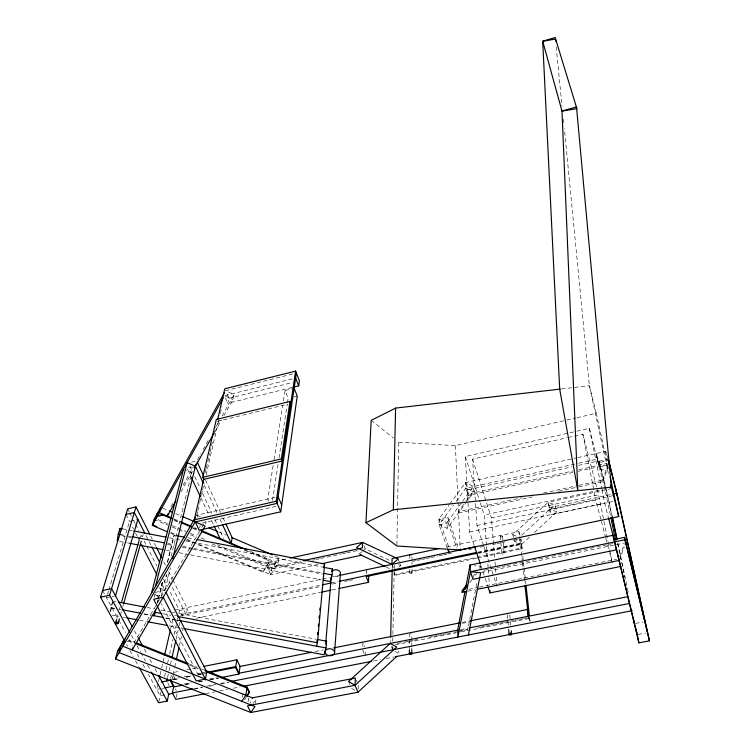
<?xml version="1.0" encoding="UTF-8"?>
<svg xmlns="http://www.w3.org/2000/svg" width="750" height="750" viewBox="0 0 750 750"><rect width="100%" height="100%" fill="white"/><g stroke="black" fill="none" stroke-linecap="round" stroke-linejoin="round"><path stroke-width="0.56" stroke-dasharray="3.75 2.81" d="M411.816 650.138L411.816 647.859M411.825 646.716L411.853 634.172M411.994 572.888L412.003 568.481M412.013 564.084L412.013 561.881M412.022 560.784L412.031 556.388M409.359 650.1L409.425 634.134M409.706 572.85L409.725 569.55M409.772 558.553L409.781 556.359M396.909 544.847L398.747 442.209L396.966 440.803M392.587 649.481L392.653 646.416M392.756 641.325L392.869 635.494M392.897 634.322L394.191 570.188M392.934 650.344L392.991 647.278M476.522 558.291L394.416 575.447L394.481 572.128M394.556 568.678L394.622 565.172M390.525 644.325L390.656 638.503M392.203 568.678L392.278 565.191M365.138 655.781L365.4 650.1M362.812 646.406L362.972 643.013L364.622 646.987M366.309 573.591L366.45 570.637L367.603 573.525M358.116 689.109L358.331 684.956M186.834 539.231L270.666 574.622L278.081 563.166L278.85 557.587L274.556 555.75M110.147 611.653L112.65 601.022M110.691 611.381L112.509 602.025M255.403 703.444L255.984 699.3L253.05 703.547M318.356 564.431L270.666 574.622L271.472 569.025L278.85 557.587M248.119 701.681L248.569 698.578L250.941 703.341M270.666 574.622L267.806 568.275L268.631 562.688L286.753 558.778M262.903 572.1L268.425 563.484L266.494 558.234L268.528 562.781L262.903 572.1L194.194 543.094M272.484 500.512L278.119 463.772M279 458.034L287.278 404.062M287.456 402.919L288.159 398.325L285.019 390.516L293.119 388.519M242.391 697.172L242.869 694.069L244.622 691.491M273.113 465.553L267.797 499.031L268.706 501.131M274.022 459.778L282.638 405.525M283.369 400.903L285.019 390.516M176.428 535.613L174.122 535.172L167.578 562.425M468.497 625.828L477.291 580.997M479.766 568.359L480.216 566.062L474.562 565.491M176.25 697.444L177.094 693.506M171.966 679.472L172.716 676.078M172.959 674.953L174.45 668.166M174.703 667.031L175.941 661.378M179.419 645.534L181.406 636.487M182.653 630.825L183.15 628.566M172.772 579.712L187.481 608.831L186.188 614.709L171.375 585.506M170.606 678.431L171.347 675.037M205.622 523.894L206.119 521.653M223.847 415.809L232.978 399.6L234.103 394.528L225.619 390.694L293.006 373.884M167.531 677.578L168.797 671.934M169.05 670.809L171.572 659.522M176.128 639.206L178.144 630.178M179.156 625.659L179.916 622.275M199.669 527.897L200.175 525.647M291.947 387.497L227.737 403.35L228.891 398.269L226.022 391.641M158.831 701.775L161.456 690.206M164.541 676.631L165.825 670.969M166.078 669.834L168.647 658.528M169.669 654L173.006 639.291M174.037 634.763L176.597 623.456M177.084 621.328L178.209 616.378M178.875 613.444L179.541 610.5L169.491 590.794M196.809 515.081L197.606 511.659M197.869 510.516L199.453 503.672M199.725 502.528L201.309 495.684M201.572 494.541L202.359 491.119M202.631 489.975L204.216 483.131M206.062 475.144L218.747 420.366M220.331 413.512L221.916 406.669M157.969 683.794L156.656 689.447L161.241 688.547M158.484 681.534L159.009 679.275M160.059 674.756L161.363 669.113M161.625 667.987L164.231 656.7M170.503 629.606L172.856 619.444M205.266 472.575L206.062 469.163M206.325 468.019L209.775 453.244M210.037 452.1L212.953 439.594M214.162 434.381L215.756 427.538M165.206 589.172L170.475 567.741M161.231 595.931L166.566 574.434M171.056 556.341L191.822 472.622L184.603 469.481M157.106 603.169L157.95 599.766M158.241 598.631L162.497 581.634M167.316 562.369L174.122 535.172M157.369 603.281L158.212 599.878M158.503 598.744L163.322 579.45M154.162 597.3L154.922 594.328M120.309 615.394L121.584 610.903M122.85 606.413L123.487 604.163M142.547 536.766L143.184 534.516M116.944 618.253L118.228 613.762M119.513 609.272L120.15 607.022M139.369 539.653L140.972 534.038M107.522 594.412L108.516 591.094M108.853 589.988L129.525 521.362L137.85 519.45M579.075 486.778L602.972 481.575L602.672 480.15L607.35 466.331M602.972 481.575L608.025 466.678M619.8 556.631L624.347 544.134M619.397 560.391L624.328 546.844M171.037 506.606L173.325 502.537M183.075 485.212L193.397 466.875M197.409 459.741L200.85 453.628M203.138 449.55L208.303 440.381M216.328 426.112L219.769 420M222.056 415.922L234.103 394.528M181.022 491.784L193.369 469.884M214.716 432.019L221.559 419.859M134.016 642.881L157.041 603.722M157.631 602.719L160.575 597.703M161.166 596.7L199.528 531.45M201.891 527.438L205.434 521.409M244.425 700.003L246.263 697.312M447.225 547.959L439.144 524.784L438.994 519.047L449.147 505.05M449.822 504.113L465.394 482.644L576.741 457.847M467.081 501.244L447.178 528.356L439.144 524.784L453.45 505.125M456.169 501.375L465.703 488.269L465.394 482.644L473.512 486.337L473.878 491.981L467.719 500.372M447.178 528.356L446.981 522.609L461.944 502.153M462.628 501.216L473.512 486.337M463.678 504.347L458.372 511.594L522 497.728M466.341 500.728L471.797 493.275L573.141 470.925M474.881 574.116L473.663 575.7L473.766 577.378L476.822 573.413M469.669 582.666L473.081 578.259M529.387 537.197L521.644 544.35L479.269 553.237M534.544 532.425L556.903 511.744L554.944 504.844L548.072 502.312L512.7 534.684L514.847 541.575L521.644 544.35L519.516 537.441L518.878 531.647L444.637 547.388M514.847 541.575L517.416 539.203M521.709 535.247L554.944 504.844M399.131 566.953L400.669 565.603L399.591 562.744M361.716 551.859L359.109 554.091L357.816 550.837M362.587 551.119L365.194 548.888L391.275 561.178M292.247 378.9L224.447 395.747L227.737 403.35M228.891 398.269L292.706 382.453M293.831 396.938L297.244 396.094M217.191 421.397L287.391 404.259M191.512 462.188L196.725 460.95M192.281 466.969L187.041 468.216L191.475 477.684M398.747 442.209L455.363 445.641L565.613 420.328M566.756 420.066L575.841 417.975M576.984 417.712L596.306 413.278L608.4 468.9M197.756 517.256L196.781 515.203L276.038 497.156M474.113 545.297L469.678 532.003L465.3 456.544L575.681 431.456M576.816 431.194L589.331 428.353L604.856 488.944L610.566 516.281M483.525 545.409L476.972 525.487L472.584 459.141L566.934 437.766M568.069 437.512L582.844 434.166L598.622 494.784L607.969 541.35M201.816 523.144L277.125 506.119M577.884 457.594L605.625 451.416L607.612 457.266M572.934 472.434L468.094 495.534L465.703 488.269L577.772 463.425M578.916 463.172L597.216 459.122L596.062 453.544L599.081 461.259L606.075 488.625M468.094 495.534L467.766 489.881L571.716 466.875M578.569 465.356L597.984 461.062L599.147 466.659M605.259 486.431L599.081 461.259L607.247 459.45M597.984 461.062L596.062 453.544L598.247 462.816L607.828 460.697L605.625 451.416M578.831 469.669L607.294 463.397M577.95 471.328L607.603 464.803M600.206 466.659L607.406 465.075M598.247 462.816L601.181 470.175L608.344 468.6M543.591 493.022L577.678 485.597M578.812 485.353L602.672 480.15M458.438 513.019L532.406 496.931M558.581 491.231L577.931 487.022M448.566 546.553L438.994 519.047L447.891 517.116L457.35 544.697L457.613 550.5M439.144 524.784L448.097 522.844L447.891 517.116M486.469 545.25L484.219 515.034L602.578 489.441M612.712 501.497L550.856 514.725L548.869 507.825L548.072 502.312L610.856 488.747M106.519 597.731L111 596.766M112.125 596.522L115.481 595.8M494.625 557.353L491.4 517.894L598.622 494.784M267.806 568.275L300.834 561.169M548.869 507.825L610.988 494.466M212.203 543.938L271.472 569.025L305.756 561.656M312.619 560.184L314.897 559.697M316.041 559.444L319.472 558.713M320.616 558.469L341.194 554.044M342.328 553.8L345.759 553.069M346.903 552.816L358.331 550.369M612.628 495.741L550.05 509.184L548.072 502.312M476.972 525.487L595.772 499.988L601.087 520.219M469.678 532.003L604.697 503.137L608.194 516.694M175.003 610.134L321.506 579.225M322.65 578.981L329.522 577.528M330.666 577.294L338.672 575.597M179.541 610.5L187.481 608.831M412.838 561.337L416.25 560.616M417.394 560.372L420.806 559.659M421.95 559.416L425.363 558.694M426.497 558.459L429.919 557.737M431.053 557.494L437.887 556.059M439.022 555.816L442.444 555.094M443.578 554.859L446.991 554.138M448.134 553.894L451.547 553.181M468.628 549.581L473.184 548.616M480.009 547.181L483.431 546.459M492.534 544.538L495.956 543.816M497.091 543.581L500.503 542.859M501.647 542.616L505.059 541.903M513.028 540.216L518.719 539.016M174.637 615.853L321.159 585.084M331.453 582.928L338.316 581.484M477.844 552.188L520.153 543.309L519.731 539.4M477.834 552.628L521.381 543.497L522.281 551.634M478.144 553.05L520.425 544.181L520.153 543.309M180.488 615.9L320.831 586.472M332.241 584.072L337.941 582.881M344.794 581.447L348.216 580.725M349.35 580.491L352.781 579.769M477.666 558.056L522.131 548.766L520.997 538.538M196.247 618.272L320.578 592.331M331.978 589.95L337.688 588.759M127.256 641.475L129.412 641.034L129.647 640.153L135.084 642.328M484.003 570.234L501.094 566.7M502.228 566.466L505.65 565.763M506.784 565.528L612.75 543.638M481.406 572.466L624.694 542.906M468.975 589.294L478.134 587.419M479.278 587.184L616.753 559.181M467.916 591.206L474.797 589.809M174.131 672.328L179.831 671.194M186.675 669.825L191.231 668.916M192.375 668.691L200.353 667.097M205.631 672.197L197.625 673.791L161.306 603.684M171.497 679.331L179.531 677.737M184.116 676.828L190.997 675.469M197.878 674.1L202.463 673.191M173.128 679.706L178.866 678.572M186.675 677.025L192.619 675.844M198.038 674.775L202.941 673.8M315.3 651.534L323.325 649.941M462.047 622.453L470.081 620.869M173.606 679.725L179.344 678.591M186.234 677.231L191.972 676.087M197.709 674.953L201.15 674.269M202.303 674.044L205.744 673.359M462.488 623.306L469.35 621.956M184.125 684.038L191.072 682.669M209.456 679.05L216.281 677.709M460.772 629.559L468.047 628.125M161.709 689.072L164.006 688.622M185.747 684.338L191.475 683.212M198.338 681.863L201.778 681.188M209.784 679.612L218.944 677.803M185.091 684.666L190.819 683.541M198.825 681.966L205.688 680.616M210.262 679.716L218.278 678.141M459.834 630.684L467.831 629.109M397.256 643.472L404.1 642.131M405.244 641.906L408.666 641.231M409.8 641.006L413.222 640.331M414.366 640.106L417.787 639.441M429.197 637.191L432.619 636.516M433.753 636.291L437.175 635.625M438.319 635.4L441.741 634.725M442.884 634.5L446.306 633.825M447.441 633.6L456.572 631.809M457.706 631.584L467.972 629.569M478.238 627.544L480.525 627.094M481.659 626.869L485.081 626.203M486.225 625.978L489.647 625.303M490.791 625.078L494.212 624.403M495.347 624.178L498.769 623.503M499.913 623.278L503.334 622.612M504.478 622.388L513.6 620.588M514.744 620.363L518.166 619.697M519.3 619.472L522.722 618.797M523.866 618.572L527.288 617.897M395.334 644.775L456.272 632.803M460.866 631.894L529.847 618.337L530.194 621.403M194.156 688.678L202.191 687.103M206.775 686.203L215.963 684.403M220.547 683.503L227.438 682.163M164.747 694.978L160.172 695.878L148.434 674.4M194.512 689.156L202.547 687.581M209.409 686.241L215.175 685.116M220.856 684L228.947 682.425M205.725 693.609L214.913 691.819M219.516 690.928L227.559 689.363M233.306 688.247L240.206 686.906M373.528 660.984L380.428 659.644M386.175 658.528L394.219 656.962M635.55 623.409L642.863 622.003M638.231 634.472L645.553 633.084M561.544 388.941L589.397 385.725L596.306 413.278M113.803 601.238L116.1 601.669M147.159 607.5L154.059 608.794M160.959 610.087L171.309 612.038M172.463 612.253L174.759 612.684M179.362 613.547L316.219 639.244M162.853 613.734L170.869 615.244M110.719 607.612L114.169 608.259M118.772 609.122L121.078 609.553M144.103 613.866L151.013 615.159M165.75 617.925L179.569 620.513M111.656 608.081L115.116 608.728M143.906 614.119L150.816 615.413M165.787 618.216L174.994 619.95M176.147 620.166L179.606 620.812M112.013 615.112L118.894 616.397M123.478 617.259L125.775 617.681M139.537 620.259L146.409 621.544M169.341 625.837L179.662 627.769M180.806 627.984L183.103 628.406M120.534 534.497L127.434 535.809M128.578 536.034L130.884 536.466M167.662 543.497L174.562 544.809M182.606 546.347L192.947 548.325M194.1 548.55L322.838 573.141M121.341 535.65L131.7 537.628M167.363 544.444L174.272 545.766M182.325 547.303L191.531 549.056M192.675 549.281L322.688 574.106M119.569 541.369L126.441 542.681M127.584 542.897L129.881 543.337M166.519 550.322L172.247 551.419M179.109 552.731L189.422 554.691M190.566 554.906L321.094 579.806M187.912 537.816L194.803 539.128M122.297 528.787L132.637 530.766M169.397 537.806L180.422 539.916M185.475 540.881L322.603 567.112M556.903 511.744L550.05 509.184L550.856 514.725M189.459 664.087L197.072 667.134M201.422 668.878L203.597 669.741M128.034 640.481L134.803 643.191M189.666 665.128L198.309 668.587M512.7 534.684L516.591 536.259M158.606 587.7L164.934 590.297L155.428 592.341L158.1 597.497M154.65 594.478L158.85 596.203M154.003 519.3L168.019 525.234M172.322 527.053L177.713 529.341M178.791 529.791L184.181 532.069M190.65 534.806L196.031 537.094M170.747 532.434L177.216 535.172M170.569 533.128L175.941 535.388M186.675 539.925L193.116 542.644M174.028 518.953L180.488 521.7M194.456 527.634L196.706 528.591M250.247 551.334L278.081 563.166M173.859 519.637L180.309 522.384M193.228 527.859L196.453 529.237M245.944 550.256L266.391 558.938M174.478 520.575L179.831 522.853M192.684 528.309L199.116 531.038M244.088 550.134L275.147 563.325L274.359 568.913L217.266 544.734M158.016 519.637L167.709 523.744M172.022 525.572L186.019 531.497M190.331 533.325L196.8 536.062M201.103 537.891L206.494 540.169M196.781 515.203L200.719 516.881M162.722 508.116L168.741 510.684M175.744 513.666L181.116 515.953M218.709 531.966L226.219 535.172M438.994 519.047L446.981 522.609M225.516 396.225L232.978 399.6M465.703 488.269L473.878 491.981M398.578 564.619L400.669 565.603M386.175 567.038L390.347 569.025M394.8 651.366L399.459 653.916L398.278 650.962M351.544 688.341L355.209 690.562M371.175 420.375L393.412 437.991M126.478 644.334L127.613 646.378M129.863 650.484L133.247 656.634M135.497 660.731L138.881 666.881M102.591 590.55L118.247 619.181M118.8 620.203L125.512 632.475M129.422 639.637L132.778 645.769M137.25 653.953L140.044 659.062M142.838 664.172L145.631 669.291M131.419 635.306L134.775 641.475M137.016 645.581L140.372 651.75M140.934 652.781L145.406 661.003M147.647 665.109L151.003 671.278M134.334 630.628L137.662 636.788M144.319 649.087L147.094 654.216M149.869 659.344L152.091 663.441M154.866 668.569L157.641 673.697M167.756 682.8L169.238 685.556M175.322 688.837L176.306 690.675M173.334 675.562L175.312 679.275M125.972 514.434L129.703 521.719M132.366 526.922L133.434 529.003M135.562 533.166L137.166 536.278M137.7 537.319L139.294 540.441M161.147 583.088L164.878 590.372M181.688 614.372L182.597 616.163M127.697 508.837L129.281 511.95M129.806 512.991L131.4 516.103M133.509 520.247L135.103 523.359M135.628 524.4L138.806 530.625M140.916 534.778L141.975 536.85M144.094 540.994L146.213 545.147M146.738 546.188L156.788 565.894M163.669 579.384L167.372 586.641M145.969 535.453L148.622 540.666M149.147 541.706L151.266 545.878M166.078 575.081L170.841 584.466M150.712 536.034L152.287 539.156M154.388 543.309L155.963 546.431M163.837 562.031L165.422 565.153M168.572 571.388L172.247 578.672M200.85 497.672L208.734 514.509M211.697 520.819L213.666 525.028M189.853 466.078L192.3 471.319M194.747 476.569L199.65 487.059M202.584 493.35L211.884 513.281M214.828 519.572L217.275 524.822M217.762 525.862L223.641 538.453M204.234 485.212L216.956 512.634M219.9 518.962L221.85 523.181M205.472 479.878L220.538 512.475M222.966 517.734L225.394 522.994M268.631 562.688L271.472 569.025M348.572 681.469L349.847 684.412M356.222 680.044L357.066 682.003M362.653 649.809L364.725 654.788M391.35 646.388L392.175 648.45M363.909 545.634L365.194 548.888M394.416 575.447L394.097 574.612L521.869 547.894L522.131 548.766M391.959 564.356L393.422 568.191M398.156 558.938L399.234 561.797M448.097 522.844L456.853 548.288M480.769 565.219L484.837 577.397M485.212 578.503L487.8 586.256M483.891 546.516L497.006 586.369M465.394 482.644L467.766 489.881M465.3 456.544L479.934 501.788M480.291 502.894L484.219 515.034M472.584 459.141L491.4 517.894M528.431 617.184L529.791 621.478M529.847 618.337L529.566 617.447L530.016 621.534M518.878 531.647L520.397 536.569M601.378 521.344L605.513 537.075M605.812 538.2L607.284 543.825M607.575 544.95L609.347 551.691M609.647 552.816L612.3 562.931M605.541 487.528L612.422 517.069M599.081 461.259L601.181 470.175M608.372 473.484L589.397 385.725L564.356 128.634M617.953 543.328L628.538 593.569M606.356 489.722L612.084 516.994M617.634 543.366L624.862 577.753M589.331 428.353L601.669 488.409M601.903 489.544L604.697 503.137M608.194 542.484L609.562 549.3M609.788 550.444L611.841 560.662M582.844 434.166L595.772 499.988M522.797 556.284L523.95 566.747M524.081 567.909L525.881 584.184M519.891 539.288L522.328 561.506M522.45 562.669L523.219 569.625M523.341 570.788L524.738 583.547M556.191 46.819L562.013 106.209M563.447 119.325L563.794 122.812M502.575 536.1A1.144 0.891 -3.2 0 1 500.813 536.85A1.144 0.891 -3.2 0 1 500.906 535.312A1.144 0.891 -3.2 0 1 502.575 536.1L503.072 541.584M503.175 542.681L504.187 553.641A1.163 0.891 -3 0 1 502.397 554.391A1.163 0.891 -3 0 1 502.481 552.844A1.163 0.891 -3 0 1 504.187 553.641M509.812 614.794L510.338 620.494M510.441 621.628L510.966 627.328M500.287 536.072L501.853 553.612M507.337 614.756L508.256 625.003M495.009 561.994L495.862 572.438M496.247 577.087L496.819 584.044M486.553 546.413L487.509 559.2M487.856 563.841L488.203 568.491M488.288 569.653L488.803 576.628M488.897 577.791L489.412 584.766M480.216 566.062L480.366 568.294M471.797 493.275L471.881 494.7M468.994 497.1L469.078 498.525M455.363 445.641L457.997 501.3M458.053 502.463L460.238 548.841M338.541 576.066A4.472 3.413 4.8 0 1 334.106 576.188M411.694 555.891A1.125 0.863 1.3 0 1 411.459 556.022M411.244 633.797A1.209 0.891 1.7 0 1 410.034 633.769M410.034 573.469A1.144 0.872 1.4 0 0 411.947 573.113A1.144 0.872 1.4 0 0 410.559 572.025A1.144 0.872 1.4 0 0 410.034 573.469"/><path stroke-width="1.12" d="M411.806 653.559L411.816 650.138M409.341 653.522L409.359 650.1M391.959 564.356L398.156 558.938L362.634 542.381L356.522 547.575L391.959 564.356L392.091 558.534L438.928 548.606M610.125 476.841L618.759 516.572L460.294 550.003L396.891 546.009L365.963 522.694L393.328 509.803L395.606 408.094L560.381 389.072M390.675 637.341L392.175 569.85M338.822 588.525L368.484 582.337L368.747 576.422M365.963 522.694L371.175 420.375L395.606 408.094M122.944 642.375L123.178 641.494L117.675 650.972L115.481 658.931L250.838 712.5L357.966 692.222L354.994 685.322L355.378 678.075L252.019 697.913M334.537 653.072L340.387 573.938M325.828 642.159L331.125 578.222M184.247 628.622L324.131 654.788L326.016 647.962L326.578 641.184L317.372 639.459M323.381 580.237L330.253 581.55L332.034 574.903L332.512 569.016L323.325 567.253M316.866 642.703L317.081 640.388M317.606 634.594L317.822 632.269M318.347 626.475L318.562 624.15M319.088 618.356L319.303 616.041M319.828 610.237L320.044 607.922M316.547 646.191L317.475 642.741L324.619 563.991L197.1 539.569M122.297 528.787L120 528.347L118.238 534.056L117.281 540.938L118.163 538.078M119.522 531.778L120 528.347M203.803 478.828L194.241 519.862L199.153 530.147L280.725 511.809L297.244 396.094L294.131 388.266M293.072 387.216L298.706 385.828L299.428 380.784L295.613 371.1L224.794 388.791L217.622 419.559M296.381 373.041L277.106 503.381L195.225 521.925L115.481 658.931M246.872 696.413L249.459 691.931L247.097 687.15L204.684 670.181M281.334 458.944L289.988 401.438L216.328 419.447L202.734 477.366L203.672 479.391L282.197 461.016L281.334 458.944L202.734 477.366M247.097 687.15L245.878 695.259L241.762 701.297M280.725 511.809L276.197 501.262L295.613 371.1M220.566 677.691L238.866 674.091L240.094 666.441L236.831 659.822L203.775 666.413M238.866 674.091L235.584 667.453L236.831 659.822M155.4 609.966L154.247 615.769L155.381 611.231M205.425 679.134L163.228 597.244L153.656 599.288L196.219 680.953L205.425 679.134L206.775 671.972L165.994 592.369M465.038 591.319L457.65 630.169L457.931 637.05L470.419 571.734L470.034 565.031L613.003 535.294L638.906 642.844L649.444 640.856L617.175 494.766L608.55 460.322L618.394 500.278M465.478 589.031L470.034 565.031M468.403 634.997L480.666 572.775L470.419 571.734L472.997 579.309L616.416 549.862L614.053 539.522L624.534 537.356L647.644 632.681M204.572 693.825L175.838 699.412L172.35 692.944L173.625 687.047M139.444 667.913L158.606 702.759L167.222 701.091L168.731 694.2L158.747 675.741M176.438 659.109L178.922 647.803M166.772 680.962L167.278 678.713M172.078 657.263L175.875 640.331M159.272 678.141L159.797 675.891M164.494 655.566L170.241 630.731M172.697 558.713L195.947 464.119M155.447 586.397L187.153 462.619L195.431 466.228L203.259 483.103M151.5 593.184L183.572 469.031M323.747 567.337L324.619 563.991M132.694 647.925L132.169 649.941L205.125 526.144L195.225 521.925M167.888 513.938L167.316 516.103L175.884 500.906M157.359 516.384L163.097 515.072L163.284 514.387L157.547 515.7L152.316 525.422L167.353 531.769M331.922 571.228L332.512 569.016M124.791 639.188L122.869 646.238L252.722 697.997M160.706 507.263L159.234 512.672L171.881 518.044M121.097 645.544L119.166 652.612L254.962 706.547L250.838 712.5L247.509 705.816L354.994 685.322L396.713 647.016L390.178 643.462L348.572 681.469L354.994 685.322M155.859 518.728L157.35 513.3M152.316 525.422L154.003 519.3L224.475 392.738M325.772 644.109L326.578 641.184M118.087 623.259L119.362 618.769M123.806 603.038L141.281 541.256M115.669 622.744L116.625 619.378M121.434 602.531L139.05 540.769M115.481 595.8L137.85 519.45M129.741 632.222L109.603 595.219L136.003 506.916L127.697 508.837L100.556 597.178L124.791 641.259M152.503 524.738L223.312 397.781M194.4 468.056L213.572 434.044M117.441 651.853L195.619 517.219M247.003 695.522L249.459 691.931M466.856 584.522L462.094 590.691L462.178 592.378L465.619 591.675M462.178 592.378L466.95 586.2M357.966 692.222L396.919 656.269M125.972 514.434L134.325 512.512L144.909 533.362M194.241 519.862L276.197 501.262M102.591 590.55L111.591 588.591L132.112 626.531M100.556 597.178L109.603 595.219M290.147 558.038L362.634 542.381L362.334 547.95L303.113 560.681M613.209 493.987L616.631 493.256M321.759 563.7L361.5 555.206M339.816 575.363L475.097 546.816M322.303 584.85L331.453 582.928M339.459 581.25L476.7 552.431M477 553.284L366.169 576.534L368.484 582.337M321.713 592.097L330.844 590.194M470.419 571.734L624.947 539.775L624.534 537.356M477.094 589.341L619.397 560.391M488.166 587.362L490.022 592.903L621.028 566.391M208.2 672.056L235.725 666.6L239.006 673.228M161.428 682.022L170.841 680.156M239.625 666.534L311.859 652.219M333.647 647.897L459.759 622.913M470.081 620.869L527.4 609.506L527.681 610.406M209.184 672.684L235.584 667.453M164.681 687.872L173.859 686.062M239.213 673.191L458.203 630.066M469.097 627.919L627.647 596.691M182.803 685.116L173.653 686.925L170.166 680.409L170.353 679.556L173.841 686.062M172.35 692.944L193.003 688.894M230.878 681.487L629.091 603.544M168.188 694.303L172.762 693.413M243.647 686.231L371.231 661.434M395.372 656.737L632.147 610.706M393.328 509.803L611.334 487.162L618.759 516.572M118.406 602.1L144.853 607.069M154.838 612.234L161.709 613.519M177.741 616.528L317.475 642.741M122.231 609.769L140.653 613.219M152.166 615.375L163.678 617.531M179.569 620.513L326.016 647.962M126.919 617.897L137.241 619.828M147.562 621.759L167.053 625.406M118.238 534.056L120.534 534.497M132.028 536.691L164.213 542.841M323.981 573.366L332.034 574.903M129.881 543.337L137.897 544.866M140.184 545.306L163.078 549.666M177.572 535.828L184.462 537.15M133.781 530.991L165.947 537.141M136.172 642.769L188.372 663.656M135.6 643.509L187.65 664.322M205.875 671.616L246.966 688.041L249.328 692.831M153.581 525.188L156.806 526.556M180.647 521.766L191.353 526.312M200.991 530.409L246.066 549.562M163.097 515.072L171.703 518.728M181.387 522.834L191.072 526.95M201.834 531.516L241.641 548.428M169.303 510.919L172.519 512.297M182.184 516.413L194.006 521.447M209.034 527.85L217.631 531.506M231.591 537.459L272.409 554.841M360.159 554.587L385.134 566.541M151.556 672.309L167.222 701.091M138.216 637.809L142.659 646.013M141.431 544.603L156.891 574.772M151.791 546.919L159.731 562.566M136.003 506.916L149.662 533.953M156.487 547.472L161.738 557.869M191.475 477.684L200.353 496.622M214.162 526.078L220.078 538.706M222.347 524.241L231.15 543.225L232.191 537.712L225.881 524.044M197.213 462L203.531 475.669M278.091 496.687L281.691 505.087M289.988 401.438L290.794 403.434M295.641 378.056L298.706 385.828M447.619 549.056L448.772 552.366L448.688 550.041M608.559 462.825L610.397 468.15L608.541 460.341M474.488 546.403L480.403 564.113M608.484 517.819L614.156 539.794M616.538 549.722L637.191 634.669M624.947 539.775L649.444 640.856M615.422 487.762L644.953 621.6M625.481 541.013L625.837 542.672M610.837 484.884L611.334 487.162L576.497 106.95L561.984 111.066L577.837 490.641L559.688 389.156L542.7 41.231L555.281 37.5L555.862 41.381M612.666 518.212L616.997 538.762M635.991 628.959L638.906 642.844M612.328 518.147L616.903 539.925M633.778 620.175L634.5 623.616M610.8 517.416L615.562 540.197M526.013 585.347L529.359 615.581M524.991 585.862L528.431 617.184L527.4 609.506M511.275 630.75L511.594 634.163A1.266 0.928 -2.3 0 1 509.644 634.931A1.266 0.928 -2.3 0 1 509.756 633.328A1.266 0.928 -2.3 0 1 511.594 634.163M508.659 629.569L509.072 634.125M489.844 590.578L490.022 592.903M331.434 655.631A4.819 3.516 4.9 0 1 325.003 651.75A4.819 3.516 4.9 0 1 332.213 649.312A4.819 3.516 4.9 0 1 332.55 655.256M331.959 571.575A4.472 3.413 4.8 0 1 337.903 570.141A4.472 3.413 4.8 0 1 340.031 574.772M409.828 555.478A1.125 0.863 1.3 0 1 411.703 554.672M555.628 39.056L542.7 41.231L561.984 111.066L576.891 108.684L555.628 39.056M115.903 623.447A1.238 0.891 13.1 0 0 118.003 623.475A1.238 0.891 13.1 0 0 116.728 622.087A1.238 0.891 13.1 0 0 115.903 623.447M409.697 654.159A1.238 0.9 1.7 0 0 411.759 653.794A1.238 0.9 1.7 0 0 410.259 652.669A1.238 0.9 1.7 0 0 409.697 654.159"/></g></svg>
